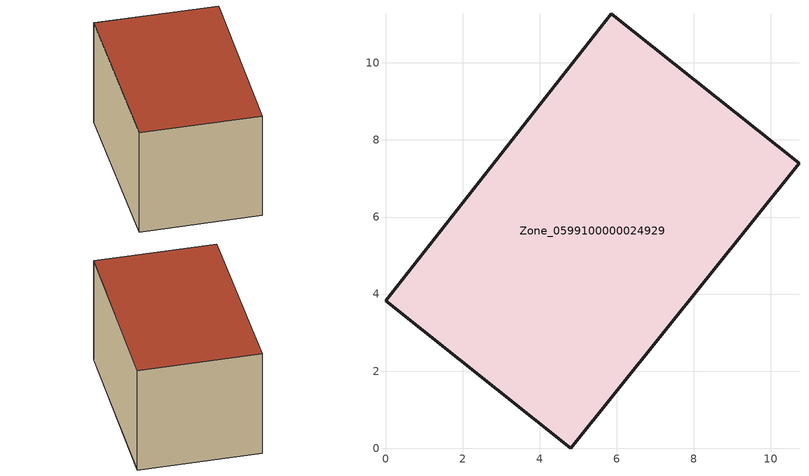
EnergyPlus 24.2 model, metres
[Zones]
Zone_0599100000024929
 floor ground (C_G): 5.86,11.28 10.73,7.39 4.81,0 0,3.83 z0.37
 wall outside (C_F): 4.81,0 10.73,7.39 5.86,11.28 0,3.83 4.81,0 z0.37:6.27
 roof outside (C_R): 10.73,7.39 5.86,11.28 0,3.83 4.81,0 z6.27
[BUILDING]
Pand.0599100000024929: North Axis=0; Terrain=City; Loads Convergence Tolerance Value=0.04; Temperature Convergence Tolerance Value=0.4; Solar Distribution=FullExterior; Maximum Number of Warmup Days=25; Minimum Number of Warmup Days=1
[Site:Location]
Rotterdam.The.Hague.AP_ZH_NLD Design_Conditions: Latitude=51.96; Longitude=4.45; Time Zone=1; Elevation=-4.5
[SITE:GROUNDTEMPERATURE:BUILDINGSURFACE]
18, 18, 18, 18, 18, 18, 18, 18, 18, 18, 18, 18
[MATERIAL] Thermal Absorptance=0.9; Solar Absorptance=0.7; Visible Absorptance=0.7
Name | Roughness | Thickness | Conductivity | Density | Specific Heat
G.TI.1946-1964 | MediumSmooth | 0.15 | 1 | 540 | 1210
F.TI.1946-1964 | Rough | 0.3 | 0.857143 | 1920 | 840
R.TI.1946-1964 | MediumRough | 0.2 | 0.277778 | 1500 | 1000
[CONSTRUCTION]
C_G: G.TI.1946-1964
C_F: F.TI.1946-1964
C_R: R.TI.1946-1964
[ZONE]
Zone_0599100000024929: Type=1; Multiplier=1; Ceiling Height=Autocalculate; Volume=Autocalculate; Floor Area=autocalculate; Part of Total Floor Area=Yes
[ZONEINFILTRATION:DESIGNFLOWRATE]
Infil_Zone_0599100000024929: Zone or ZoneList or Space or SpaceList=Zone_0599100000024929; Schedule=AlwaysOn; Design Flow Rate Calculation Method=Flow/Area; Flow Rate per Floor Area=0.003; Constant Term Coefficient=1; Temperature Term Coefficient=0; Velocity Term Coefficient=0; Velocity Squared Term Coefficient=0
[HVACTEMPLATE:ZONE:IDEALLOADSAIRSYSTEM]
Zone_0599100000024929: Maximum Heating Supply Air Temperature=50; Minimum Cooling Supply Air Temperature=13; Maximum Heating Supply Air Humidity Ratio=0.0156; Minimum Cooling Supply Air Humidity Ratio=0.0077; Heating Limit=NoLimit; Cooling Limit=NoLimit; Dehumidification Control Type=ConstantSensibleHeatRatio; Cooling Sensible Heat Ratio=0.7; Dehumidification Setpoint=60; Humidification Control Type=None; Humidification Setpoint=30; Outdoor Air Method=None; Outdoor Air Flow Rate per Person=0.00944; Outdoor Air Flow Rate per Zone Floor Area=0; Outdoor Air Flow Rate per Zone=0; Demand Controlled Ventilation Type=None; Outdoor Air Economizer Type=NoEconomizer; Heat Recovery Type=None; Sensible Heat Recovery Effectiveness=0.7; Latent Heat Recovery Effectiveness=0.65
[ZONECONTROL:THERMOSTAT]
ThermostatControl_Zone_0599100000024929: Zone or ZoneList=Zone_0599100000024929; Control Type Schedule=DualSetpointControlType; Control 1=Thermostat_Zone_0599100000024929; Temperature Difference Between Cutout And Setpoint=0
[THERMOSTATSETPOINT:DUALSETPOINT]
Thermostat_Zone_0599100000024929: Heating Setpoint Temperature Schedule=HeatingSetpoint_Zone_0599100000024929; Cooling Setpoint Temperature Schedule=CoolingSetpoint_Zone_0599100000024929
[SCHEDULE:COMPACT]
HeatingSetpoint_Zone_0599100000024929: Through: 12/31, For: AllDays, Until: 24:00, 21
CoolingSetpoint_Zone_0599100000024929: Through: 12/31, For: AllDays, Until: 24:00, 24
DualSetpointControlType: Through: 12/31, For: AllDays, Until: 24:00, 4
AlwaysOn: Through: 12/31, For: AllDays, Until: 24:00, 1
